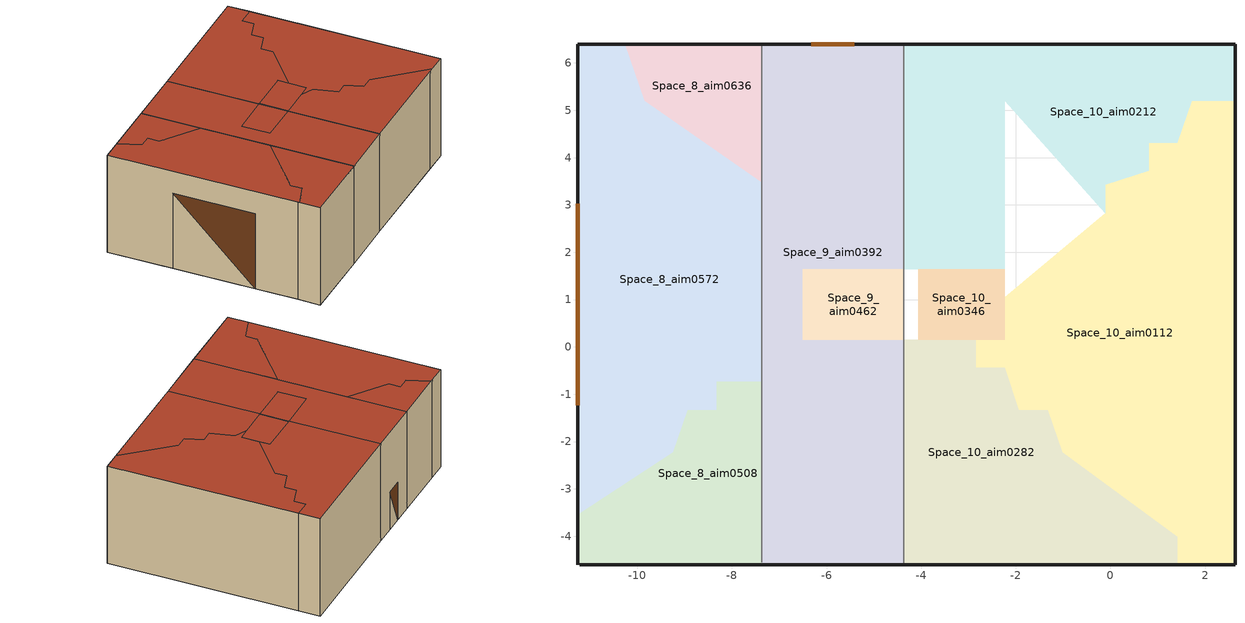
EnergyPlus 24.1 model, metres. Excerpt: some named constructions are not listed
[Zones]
Space_10_aim0112
 floor ground (aim0014): -2.85,-0.44 -2.85,0.15 -2.24,0.15 -2.24,1.04 -0.11,2.83 -0.11,3.42 0.81,3.72 0.81,4.31 1.41,4.31 1.72,5.21 2.63,5.21 2.63,-4.6 1.41,-4.6 1.41,-4.01 -1.02,-2.23 -1.32,-1.33 -1.93,-1.33 -2.24,-0.44 z0
 wall outside (aim0038): 1.47,-4.6 2.63,-4.6 2.63,5.26 z0:5.5
 roof outside (aim0090): -2.79,0.15 -2.19,-0.15 -1.88,-1.35 -1.27,-1.35 -0.97,-2.25 -0.36,-2.25 1.69,-4.6 2.63,-4.6 2.63,5.25 1.77,5.25 1.77,4.65 0.86,4.35 0.86,3.75 -0.06,3.45 -0.06,2.85 -2.19,1.05 -2.19,0.15 z5.5
Space_10_aim0212
 floor ground (aim0014): -4.37,1.64 -4.37,6.4 2.63,6.4 2.63,5.21 1.72,5.21 1.41,4.31 0.81,4.31 0.81,3.72 -0.11,3.42 -0.11,2.83 -2.24,5.21 -2.24,1.64 z0
 wall outside (aim0038): 2.63,5.26 2.63,6.4 -4.37,6.4 z0:5.5
 roof outside (aim0090): -4.37,1.65 -2.19,1.65 -2.19,1.05 -0.06,2.85 -0.06,3.45 0.86,3.75 0.86,4.35 1.77,4.65 1.77,5.25 2.63,5.25 2.63,6.4 -4.37,6.4 z5.5
Space_10_aim0282
 floor ground (aim0014): -4.37,-4.6 -4.37,0.15 -2.85,0.15 -2.85,-0.44 -2.24,-0.44 -1.93,-1.33 -1.32,-1.33 -1.02,-2.23 1.41,-4.01 1.41,-4.6 z0
 wall outside (aim0038): -4.37,-4.6 1.47,-4.6 z0:5.5
 roof outside (aim0090): -4.37,-4.6 1.69,-4.6 -0.36,-2.25 -0.97,-2.25 -1.27,-1.35 -1.88,-1.35 -2.19,-0.15 -2.79,0.15 -4.37,0.15 z5.5
Space_10_aim0346
 floor ground (aim0014): -4.06,0.15 -4.06,1.64 -2.24,1.64 -2.24,0.15 z0
 roof outside (aim0090): -4.32,0.15 -2.19,0.15 -2.19,1.65 -4.32,1.65 z5.5
Space_9_aim0392
 floor ground (aim0014): -7.37,-4.6 -7.37,6.4 -4.37,6.4 -4.37,1.64 -6.5,1.64 -6.5,0.15 -4.37,0.15 -4.37,-4.6 z0
 wall outside (aim0038): -5.41,6.4 -6.33,6.4 z0:2.13; -7.37,-4.6 -4.37,-4.6 z0:5.5; -7.37,6.4,0 -7.37,6.4,5.5 -4.37,6.4,5.5 -4.37,6.4,0 -5.41,6.4,0 -5.41,6.4,2.13 -6.33,6.4,2.13 -6.33,6.4,0
 wall to Space_10_aim0282 (aim0080): -4.37,-2.24 -4.37,-3.15 z0:2.13; -4.37,-4.6,5.5 -4.37,0.1,5.5 -4.37,0.1,0 -4.37,-2.24,0 -4.37,-2.24,2.13 -4.37,-3.15,2.13 -4.37,-3.15,0 -4.37,-4.6,0
 wall to Space_10_aim0212 (aim0080): -4.37,6.4 -4.37,1.59 z0:5.5
 door (construction-30): -6.32,6.4,0 -6.32,6.4,2.13 -5.42,6.4,2.13
 roof outside (aim0090): -7.37,-4.6 -4.37,-4.6 -4.37,0.15 -6.45,0.15 -6.45,1.65 -4.37,1.65 -4.37,6.4 -7.37,6.4 z5.5
Space_9_aim0462
 floor ground (aim0014): -6.5,0.15 -6.5,1.64 -4.37,1.64 -4.37,0.15 z0
 wall to Space_10_aim0346 (aim0080): -4.37,1.59 -4.37,0.1 z0:5.5
 roof outside (aim0090): -6.45,0.15 -4.37,0.15 -4.37,1.65 -6.45,1.65 z5.5
Space_8_aim0508
 floor ground (aim0014): -11.26,-4.6 -11.26,-3.55 -9.24,-2.23 -8.93,-1.33 -8.32,-1.33 -8.32,-0.74 -7.37,-0.74 -7.37,-4.6 z0
 wall outside (aim0038): -11.26,-3.46 -11.26,-4.6 / -11.21,-4.6 -7.37,-4.6 z0:5.5
 wall to Space_9_aim0392 (aim0080): -7.37,-2.24 -7.37,-3.15 z0:2.13; -7.37,-4.55,5.5 -7.37,-0.62,5.5 -7.37,-0.62,0 -7.37,-2.24,0 -7.37,-2.24,2.13 -7.37,-3.15,2.13 -7.37,-3.15,0 -7.37,-4.55,0
 roof outside (aim0090): -11.26,-4.6 -7.37,-4.6 -7.37,-0.25 -10.1,-2.55 -10.1,-3.15 -11.26,-3.54 z5.5
Space_8_aim0572
 floor ground (aim0014): -11.26,-3.55 -11.26,6.4 -10.25,6.4 -9.85,5.21 -7.37,3.48 -7.37,-0.74 -8.32,-0.74 -8.32,-1.33 -8.93,-1.33 -9.24,-2.23 z0
 wall outside (aim0038): -11.26,3.03 -11.26,-1.24 z0:4.27; -10.31,6.4 -11.26,6.4 z0:5.5; -11.26,-3.46,0 -11.26,-3.46,5.5 -11.26,6.4,5.5 -11.26,6.4,0 -11.26,3.03,0 -11.26,3.03,4.27 -11.26,-1.24,4.27 -11.26,-1.24,0
 wall to Space_9_aim0392 (aim0080): -7.37,3.92 -7.37,-0.62 z0:5.5
 door (construction-30): -11.26,-1.23,0 -11.26,-1.23,4.26 -11.26,3.02,4.26
 roof outside (aim0090): -11.26,-3.54 -10.1,-3.15 -10.1,-2.55 -7.37,-0.25 -7.37,3.3 -9.19,4.65 -9.19,5.25 -9.79,5.25 -10.18,6.4 -11.26,6.4 z5.5
Space_8_aim0636
 floor ground (aim0014): -10.25,6.4 -7.37,6.4 -7.37,3.48 -9.85,5.21 z0
 wall outside (aim0038): -7.37,6.4 -10.31,6.4 z0:5.5
 wall to Space_9_aim0392 (aim0080): -7.37,6.4 -7.37,3.92 z0:5.5
 roof outside (aim0090): -10.18,6.4 -9.79,5.25 -9.19,5.25 -9.19,4.65 -7.37,3.3 -7.37,6.4 z5.5
[Schedule:Day:Interval]
day175: No, 01:00, 0.77587, 02:00, 0.77587, 03:00, 0.77587, 04:00, 0.77587, 05:00, 0.77587, 06:00, 0.84586, 07:00, 0.91019, 08:00, 0.94892, 09:00, 0.97222, 10:00, 0.98602, 11:00, 0.99342, 12:00, 0.99587, 13:00, 0.99379, 14:00, 0.98682, 15:00, 0.97362, 16:00, 0.95129, 17:00, 0.91412, 18:00, 0.85239, 19:00, 0.77587, 20:00, 0.77587, 21:00, 0, 22:00, 0, 23:00, 0, 24:00, 0
day176: No, 01:00, 0.77587, 02:00, 0.77587, 03:00, 0.77587, 04:00, 0.77587, 05:00, 0.77587, 06:00, 0.8455, 07:00, 0.90996, 08:00, 0.9488, 09:00, 0.97213, 10:00, 0.98597, 11:00, 0.99339, 12:00, 0.99587, 13:00, 0.9938, 14:00, 0.98683, 15:00, 0.97367, 16:00, 0.95137, 17:00, 0.91425, 18:00, 0.85261, 19:00, 0.77587, 20:00, 0.77587, 21:00, 0, 22:00, 0, 23:00, 0, 24:00, 0
day177: No, 01:00, 0.77587, 02:00, 0.77587, 03:00, 0.77587, 04:00, 0.77587, 05:00, 0.77587, 06:00, 0.84514, 07:00, 0.90976, 08:00, 0.94865, 09:00, 0.97205, 10:00, 0.9859, 11:00, 0.99335, 12:00, 0.99583, 13:00, 0.9938, 14:00, 0.98684, 15:00, 0.97371, 16:00, 0.95144, 17:00, 0.91438, 18:00, 0.85281, 19:00, 0.77587, 20:00, 0.77587, 21:00, 0, 22:00, 0, 23:00, 0, 24:00, 0
day178: No, 01:00, 0.77587, 02:00, 0.77587, 03:00, 0.77587, 04:00, 0.77587, 05:00, 0.77587, 06:00, 0.84476, 07:00, 0.90952, 08:00, 0.94853, 09:00, 0.97196, 10:00, 0.98586, 11:00, 0.99333, 12:00, 0.99581, 13:00, 0.99379, 14:00, 0.98686, 15:00, 0.97374, 16:00, 0.95153, 17:00, 0.91449, 18:00, 0.85299, 19:00, 0.77587, 20:00, 0.77587, 21:00, 0, 22:00, 0, 23:00, 0, 24:00, 0
day179: No, 01:00, 0.77587, 02:00, 0.77587, 03:00, 0.77587, 04:00, 0.77587, 05:00, 0.77587, 06:00, 0.84437, 07:00, 0.9093, 08:00, 0.94839, 09:00, 0.97189, 10:00, 0.98582, 11:00, 0.99329, 12:00, 0.9958, 13:00, 0.9938, 14:00, 0.98687, 15:00, 0.97377, 16:00, 0.95157, 17:00, 0.91461, 18:00, 0.85315, 19:00, 0.77587, 20:00, 0.77587, 21:00, 0, 22:00, 0, 23:00, 0, 24:00, 0
day180: No, 01:00, 0.77587, 02:00, 0.77587, 03:00, 0.77587, 04:00, 0.77587, 05:00, 0.77587, 06:00, 0.84397, 07:00, 0.90906, 08:00, 0.94828, 09:00, 0.97179, 10:00, 0.98575, 11:00, 0.99328, 12:00, 0.99578, 13:00, 0.99379, 14:00, 0.9869, 15:00, 0.97381, 16:00, 0.95163, 17:00, 0.9147, 18:00, 0.8533, 19:00, 0.77587, 20:00, 0.77587, 21:00, 0, 22:00, 0, 23:00, 0, 24:00, 0
day181: No, 01:00, 0.77587, 02:00, 0.77587, 03:00, 0.77587, 04:00, 0.77587, 05:00, 0.77587, 06:00, 0.84355, 07:00, 0.90883, 08:00, 0.94812, 09:00, 0.9717, 10:00, 0.98569, 11:00, 0.99324, 12:00, 0.99577, 13:00, 0.9938, 14:00, 0.98693, 15:00, 0.97386, 16:00, 0.9517, 17:00, 0.9148, 18:00, 0.85343, 19:00, 0.77587, 20:00, 0.77587, 21:00, 0, 22:00, 0, 23:00, 0, 24:00, 0
day182: No, 01:00, 0.77587, 02:00, 0.77587, 03:00, 0.77587, 04:00, 0.77587, 05:00, 0.77587, 06:00, 0.84313, 07:00, 0.9086, 08:00, 0.94799, 09:00, 0.97165, 10:00, 0.98567, 11:00, 0.9932, 12:00, 0.99576, 13:00, 0.99381, 14:00, 0.98696, 15:00, 0.9739, 16:00, 0.95176, 17:00, 0.91487, 18:00, 0.85354, 19:00, 0.77587, 20:00, 0.77587, 21:00, 0, 22:00, 0, 23:00, 0, 24:00, 0
day183: No, 01:00, 0.77587, 02:00, 0.77587, 03:00, 0.77587, 04:00, 0.77587, 05:00, 0.77587, 06:00, 0.8427, 07:00, 0.90836, 08:00, 0.94787, 09:00, 0.97157, 10:00, 0.98561, 11:00, 0.99319, 12:00, 0.99576, 13:00, 0.99382, 14:00, 0.98697, 15:00, 0.97394, 16:00, 0.95182, 17:00, 0.91495, 18:00, 0.85363, 19:00, 0.77587, 20:00, 0.77587, 21:00, 0, 22:00, 0, 23:00, 0, 24:00, 0
day184: No, 01:00, 0.77587, 02:00, 0.77587, 03:00, 0.77587, 04:00, 0.77587, 05:00, 0.77587, 06:00, 0.84225, 07:00, 0.90811, 08:00, 0.94772, 09:00, 0.97148, 10:00, 0.98557, 11:00, 0.99318, 12:00, 0.99575, 13:00, 0.99382, 14:00, 0.98702, 15:00, 0.97396, 16:00, 0.95186, 17:00, 0.91502, 18:00, 0.8537, 19:00, 0.77587, 20:00, 0.77587, 21:00, 0, 22:00, 0, 23:00, 0, 24:00, 0
day185: No, 01:00, 0.77587, 02:00, 0.77587, 03:00, 0.77587, 04:00, 0.77587, 05:00, 0.77587, 06:00, 0.8418, 07:00, 0.90788, 08:00, 0.9476, 09:00, 0.97141, 10:00, 0.98553, 11:00, 0.99315, 12:00, 0.99575, 13:00, 0.99383, 14:00, 0.98703, 15:00, 0.97401, 16:00, 0.95191, 17:00, 0.91507, 18:00, 0.85375, 19:00, 0.77587, 20:00, 0.77587, 21:00, 0, 22:00, 0, 23:00, 0, 24:00, 0
day186: No, 01:00, 0.77587, 02:00, 0.77587, 03:00, 0.77587, 04:00, 0.77587, 05:00, 0.77587, 06:00, 0.84133, 07:00, 0.90763, 08:00, 0.94747, 09:00, 0.97134, 10:00, 0.98549, 11:00, 0.99313, 12:00, 0.99575, 13:00, 0.99383, 14:00, 0.98705, 15:00, 0.97404, 16:00, 0.95195, 17:00, 0.91513, 18:00, 0.85378, 19:00, 0.77587, 20:00, 0.77587, 21:00, 0, 22:00, 0, 23:00, 0, 24:00, 0
day187: No, 01:00, 0.77587, 02:00, 0.77587, 03:00, 0.77587, 04:00, 0.77587, 05:00, 0.77587, 06:00, 0.84086, 07:00, 0.90738, 08:00, 0.94734, 09:00, 0.97127, 10:00, 0.98546, 11:00, 0.99312, 12:00, 0.99575, 13:00, 0.99385, 14:00, 0.98708, 15:00, 0.97407, 16:00, 0.952, 17:00, 0.91517, 18:00, 0.85379, 19:00, 0.77587, 20:00, 0.77587, 21:00, 0, 22:00, 0, 23:00, 0, 24:00, 0
day188: No, 01:00, 0.77587, 02:00, 0.77587, 03:00, 0.77587, 04:00, 0.77587, 05:00, 0.77587, 06:00, 0.84038, 07:00, 0.90712, 08:00, 0.9472, 09:00, 0.9712, 10:00, 0.98544, 11:00, 0.99312, 12:00, 0.99576, 13:00, 0.99388, 14:00, 0.98711, 15:00, 0.9741, 16:00, 0.95204, 17:00, 0.91519, 18:00, 0.85378, 19:00, 0.77587, 20:00, 0.77587, 21:00, 0, 22:00, 0, 23:00, 0, 24:00, 0
day189: No, 01:00, 0.77587, 02:00, 0.77587, 03:00, 0.77587, 04:00, 0.77587, 05:00, 0.77587, 06:00, 0.83989, 07:00, 0.90687, 08:00, 0.94706, 09:00, 0.97113, 10:00, 0.9854, 11:00, 0.99311, 12:00, 0.99576, 13:00, 0.99389, 14:00, 0.98711, 15:00, 0.97413, 16:00, 0.95205, 17:00, 0.91522, 18:00, 0.85375, 19:00, 0.77587, 20:00, 0.77587, 21:00, 0, 22:00, 0, 23:00, 0, 24:00, 0
day190: No, 01:00, 0.77587, 02:00, 0.77587, 03:00, 0.77587, 04:00, 0.77587, 05:00, 0.77587, 06:00, 0.83939, 07:00, 0.90662, 08:00, 0.94694, 09:00, 0.97106, 10:00, 0.98538, 11:00, 0.99311, 12:00, 0.99577, 13:00, 0.99392, 14:00, 0.98712, 15:00, 0.97415, 16:00, 0.95209, 17:00, 0.91523, 18:00, 0.8537, 19:00, 0.77587, 20:00, 0.77587, 21:00, 0, 22:00, 0, 23:00, 0, 24:00, 0
day191: No, 01:00, 0.77587, 02:00, 0.77587, 03:00, 0.77587, 04:00, 0.77587, 05:00, 0.77587, 06:00, 0.83888, 07:00, 0.90637, 08:00, 0.94682, 09:00, 0.97101, 10:00, 0.98535, 11:00, 0.9931, 12:00, 0.99578, 13:00, 0.99393, 14:00, 0.98714, 15:00, 0.97418, 16:00, 0.95212, 17:00, 0.91523, 18:00, 0.85363, 19:00, 0.77587, 20:00, 0.77587, 21:00, 0, 22:00, 0, 23:00, 0, 24:00, 0
day192: No, 01:00, 0.77587, 02:00, 0.77587, 03:00, 0.77587, 04:00, 0.77587, 05:00, 0.77587, 06:00, 0.83837, 07:00, 0.90611, 08:00, 0.94668, 09:00, 0.97095, 10:00, 0.98533, 11:00, 0.9931, 12:00, 0.99579, 13:00, 0.99395, 14:00, 0.98719, 15:00, 0.97422, 16:00, 0.95212, 17:00, 0.91521, 18:00, 0.85354, 19:00, 0.77587, 20:00, 0.77587, 21:00, 0, 22:00, 0, 23:00, 0, 24:00, 0
day193: No, 01:00, 0.77587, 02:00, 0.77587, 03:00, 0.77587, 04:00, 0.77587, 05:00, 0.77587, 06:00, 0.83785, 07:00, 0.90586, 08:00, 0.94656, 09:00, 0.97089, 10:00, 0.98531, 11:00, 0.9931, 12:00, 0.9958, 13:00, 0.99396, 14:00, 0.98721, 15:00, 0.97423, 16:00, 0.95215, 17:00, 0.91518, 18:00, 0.85342, 19:00, 0.77587, 20:00, 0.77587, 21:00, 0, 22:00, 0, 23:00, 0, 24:00, 0
day194: No, 01:00, 0.77587, 02:00, 0.77587, 03:00, 0.77587, 04:00, 0.77587, 05:00, 0.77587, 06:00, 0.83732, 07:00, 0.9056, 08:00, 0.94643, 09:00, 0.97084, 10:00, 0.9853, 11:00, 0.99311, 12:00, 0.99583, 13:00, 0.99399, 14:00, 0.98725, 15:00, 0.97426, 16:00, 0.95215, 17:00, 0.91515, 18:00, 0.85328, 19:00, 0.77587, 20:00, 0.77587, 21:00, 0, 22:00, 0, 23:00, 0, 24:00, 0
day195: No, 01:00, 0.77587, 02:00, 0.77587, 03:00, 0.77587, 04:00, 0.77587, 05:00, 0.77587, 06:00, 0.83679, 07:00, 0.90535, 08:00, 0.94632, 09:00, 0.97078, 10:00, 0.98528, 11:00, 0.99311, 12:00, 0.99584, 13:00, 0.99402, 14:00, 0.98728, 15:00, 0.97427, 16:00, 0.95214, 17:00, 0.91511, 18:00, 0.85312, 19:00, 0.77587, 20:00, 0.77587, 21:00, 0, 22:00, 0, 23:00, 0, 24:00, 0
day196: No, 01:00, 0.77587, 02:00, 0.77587, 03:00, 0.77587, 04:00, 0.77587, 05:00, 0.77587, 06:00, 0.83625, 07:00, 0.90509, 08:00, 0.94621, 09:00, 0.97072, 10:00, 0.98526, 11:00, 0.99311, 12:00, 0.99587, 13:00, 0.99403, 14:00, 0.98729, 15:00, 0.97428, 16:00, 0.95213, 17:00, 0.91504, 18:00, 0.85293, 19:00, 0.77587, 20:00, 0.77587, 21:00, 0, 22:00, 0, 23:00, 0, 24:00, 0
day197: No, 01:00, 0.77587, 02:00, 0.77587, 03:00, 0.77587, 04:00, 0.77587, 05:00, 0.77587, 06:00, 0.83571, 07:00, 0.90484, 08:00, 0.94609, 09:00, 0.9707, 10:00, 0.98523, 11:00, 0.99312, 12:00, 0.99588, 13:00, 0.99406, 14:00, 0.9873, 15:00, 0.9743, 16:00, 0.95212, 17:00, 0.91497, 18:00, 0.85272, 19:00, 0.77587, 20:00, 0.77587, 21:00, 0, 22:00, 0, 23:00, 0, 24:00, 0
day198: No, 01:00, 0.77587, 02:00, 0.77587, 03:00, 0.77587, 04:00, 0.77587, 05:00, 0.77587, 06:00, 0.83516, 07:00, 0.90458, 08:00, 0.94598, 09:00, 0.97065, 10:00, 0.98522, 11:00, 0.99312, 12:00, 0.99589, 13:00, 0.99408, 14:00, 0.98733, 15:00, 0.97431, 16:00, 0.9521, 17:00, 0.91489, 18:00, 0.85248, 19:00, 0.77587, 20:00, 0.77587, 21:00, 0, 22:00, 0, 23:00, 0, 24:00, 0
day199: No, 01:00, 0.77587, 02:00, 0.77587, 03:00, 0.77587, 04:00, 0.77587, 05:00, 0.77587, 06:00, 0.83461, 07:00, 0.90433, 08:00, 0.94586, 09:00, 0.97059, 10:00, 0.98521, 11:00, 0.99313, 12:00, 0.99591, 13:00, 0.99411, 14:00, 0.98735, 15:00, 0.97433, 16:00, 0.95209, 17:00, 0.9148, 18:00, 0.85223, 19:00, 0.77587, 20:00, 0.77587, 21:00, 0, 22:00, 0, 23:00, 0, 24:00, 0
day200: No, 01:00, 0.77587, 02:00, 0.77587, 03:00, 0.77587, 04:00, 0.77587, 05:00, 0.77587, 06:00, 0.83405, 07:00, 0.90407, 08:00, 0.94573, 09:00, 0.97054, 10:00, 0.98521, 11:00, 0.99314, 12:00, 0.99594, 13:00, 0.99413, 14:00, 0.98738, 15:00, 0.97433, 16:00, 0.95206, 17:00, 0.91469, 18:00, 0.85195, 19:00, 0.77587, 20:00, 0.77587, 21:00, 0, 22:00, 0, 23:00, 0, 24:00, 0
day201: No, 01:00, 0.77587, 02:00, 0.77587, 03:00, 0.77587, 04:00, 0.77587, 05:00, 0.77587, 06:00, 0.83348, 07:00, 0.90382, 08:00, 0.94563, 09:00, 0.97051, 10:00, 0.98522, 11:00, 0.99316, 12:00, 0.99596, 13:00, 0.99417, 14:00, 0.98741, 15:00, 0.97433, 16:00, 0.95204, 17:00, 0.91457, 18:00, 0.85163, 19:00, 0.77587, 20:00, 0.77587, 21:00, 0, 22:00, 0, 23:00, 0, 24:00, 0
day202: No, 01:00, 0.77587, 02:00, 0.77587, 03:00, 0.77587, 04:00, 0.77587, 05:00, 0.77587, 06:00, 0.83292, 07:00, 0.90357, 08:00, 0.94553, 09:00, 0.97048, 10:00, 0.98521, 11:00, 0.99317, 12:00, 0.996, 13:00, 0.99419, 14:00, 0.98742, 15:00, 0.97434, 16:00, 0.95198, 17:00, 0.91445, 18:00, 0.8513, 19:00, 0.77587, 20:00, 0.77587, 21:00, 0, 22:00, 0, 23:00, 0, 24:00, 0
day203: No, 01:00, 0.77587, 02:00, 0.77587, 03:00, 0.77587, 04:00, 0.77587, 05:00, 0.77587, 06:00, 0.83235, 07:00, 0.90332, 08:00, 0.9454, 09:00, 0.97043, 10:00, 0.98521, 11:00, 0.99319, 12:00, 0.99602, 13:00, 0.99421, 14:00, 0.98742, 15:00, 0.97434, 16:00, 0.95194, 17:00, 0.91429, 18:00, 0.85094, 19:00, 0.77587, 20:00, 0.77587, 21:00, 0, 22:00, 0, 23:00, 0, 24:00, 0
day204: No, 01:00, 0.77587, 02:00, 0.77587, 03:00, 0.77587, 04:00, 0.77587, 05:00, 0.77587, 06:00, 0.83178, 07:00, 0.90307, 08:00, 0.9453, 09:00, 0.9704, 10:00, 0.98521, 11:00, 0.99321, 12:00, 0.99604, 13:00, 0.99422, 14:00, 0.98744, 15:00, 0.97433, 16:00, 0.95188, 17:00, 0.91413, 18:00, 0.85056, 19:00, 0.77587, 20:00, 0.77587, 21:00, 0, 22:00, 0, 23:00, 0, 24:00, 0
day205: No, 01:00, 0.77587, 02:00, 0.77587, 03:00, 0.77587, 04:00, 0.77587, 05:00, 0.77587, 06:00, 0.8312, 07:00, 0.90282, 08:00, 0.94522, 09:00, 0.97037, 10:00, 0.98522, 11:00, 0.99323, 12:00, 0.99607, 13:00, 0.99427, 14:00, 0.98745, 15:00, 0.97431, 16:00, 0.95184, 17:00, 0.91395, 18:00, 0.85014, 19:00, 0.77587, 20:00, 0.77587, 21:00, 0, 22:00, 0, 23:00, 0, 24:00, 0
day206: No, 01:00, 0.77587, 02:00, 0.77587, 03:00, 0.77587, 04:00, 0.77587, 05:00, 0.77587, 06:00, 0.83063, 07:00, 0.90257, 08:00, 0.94512, 09:00, 0.97035, 10:00, 0.98521, 11:00, 0.99326, 12:00, 0.9961, 13:00, 0.9943, 14:00, 0.98749, 15:00, 0.97431, 16:00, 0.95175, 17:00, 0.91377, 18:00, 0.84971, 19:00, 0.77587, 20:00, 0.77587, 21:00, 0, 22:00, 0, 23:00, 0, 24:00, 0
day207: No, 01:00, 0.77587, 02:00, 0.77587, 03:00, 0.77587, 04:00, 0.77587, 05:00, 0.77587, 06:00, 0.83005, 07:00, 0.90233, 08:00, 0.945, 09:00, 0.97032, 10:00, 0.98522, 11:00, 0.99328, 12:00, 0.99614, 13:00, 0.99432, 14:00, 0.9875, 15:00, 0.97429, 16:00, 0.95169, 17:00, 0.91358, 18:00, 0.84924, 19:00, 0.77587, 20:00, 0.77587, 21:00, 0, 22:00, 0, 23:00, 0, 24:00, 0
day208: No, 01:00, 0.77587, 02:00, 0.77587, 03:00, 0.77587, 04:00, 0.77587, 05:00, 0.77587, 06:00, 0.82947, 07:00, 0.90209, 08:00, 0.94492, 09:00, 0.97029, 10:00, 0.98524, 11:00, 0.99331, 12:00, 0.99616, 13:00, 0.99435, 14:00, 0.98751, 15:00, 0.97427, 16:00, 0.95159, 17:00, 0.91336, 18:00, 0.84875, 19:00, 0.77587, 20:00, 0.77587, 21:00, 0, 22:00, 0, 23:00, 0, 24:00, 0
day209: No, 01:00, 0.77587, 02:00, 0.77587, 03:00, 0.77587, 04:00, 0.77587, 05:00, 0.77587, 06:00, 0.82889, 07:00, 0.90185, 08:00, 0.94483, 09:00, 0.97027, 10:00, 0.98525, 11:00, 0.99333, 12:00, 0.99618, 13:00, 0.99435, 14:00, 0.98752, 15:00, 0.97424, 16:00, 0.95151, 17:00, 0.91312, 18:00, 0.84823, 19:00, 0.77587, 20:00, 0.77587, 21:00, 0, 22:00, 0, 23:00, 0, 24:00, 0
day210: No, 01:00, 0.77587, 02:00, 0.77587, 03:00, 0.77587, 04:00, 0.77587, 05:00, 0.77587, 06:00, 0.8283, 07:00, 0.90161, 08:00, 0.94474, 09:00, 0.97025, 10:00, 0.98528, 11:00, 0.99337, 12:00, 0.99622, 13:00, 0.99437, 14:00, 0.98752, 15:00, 0.97421, 16:00, 0.95141, 17:00, 0.91288, 18:00, 0.84768, 19:00, 0.77587, 20:00, 0.77587, 21:00, 0, 22:00, 0, 23:00, 0, 24:00, 0
day211: No, 01:00, 0.77587, 02:00, 0.77587, 03:00, 0.77587, 04:00, 0.77587, 05:00, 0.77587, 06:00, 0.82772, 07:00, 0.90137, 08:00, 0.94466, 09:00, 0.97023, 10:00, 0.98528, 11:00, 0.99341, 12:00, 0.99625, 13:00, 0.99443, 14:00, 0.98752, 15:00, 0.97417, 16:00, 0.95131, 17:00, 0.91262, 18:00, 0.8471, 19:00, 0.77587, 20:00, 0.77587, 21:00, 0, 22:00, 0, 23:00, 0, 24:00, 0
day212: No, 01:00, 0.77587, 02:00, 0.77587, 03:00, 0.77587, 04:00, 0.77587, 05:00, 0.77587, 06:00, 0.82713, 07:00, 0.90114, 08:00, 0.94456, 09:00, 0.97022, 10:00, 0.9853, 11:00, 0.99341, 12:00, 0.99627, 13:00, 0.99444, 14:00, 0.98753, 15:00, 0.97414, 16:00, 0.95119, 17:00, 0.91235, 18:00, 0.84649, 19:00, 0.77587, 20:00, 0.77587, 21:00, 0, 22:00, 0, 23:00, 0, 24:00, 0
day213: No, 01:00, 0.77587, 02:00, 0.77587, 03:00, 0.77587, 04:00, 0.77587, 05:00, 0.77587, 06:00, 0.82654, 07:00, 0.90091, 08:00, 0.94451, 09:00, 0.97021, 10:00, 0.9853, 11:00, 0.99344, 12:00, 0.9963, 13:00, 0.99446, 14:00, 0.98753, 15:00, 0.97412, 16:00, 0.95107, 17:00, 0.91205, 18:00, 0.84586, 19:00, 0.77587, 20:00, 0.77587, 21:00, 0, 22:00, 0, 23:00, 0, 24:00, 0
day214: No, 01:00, 0.77587, 02:00, 0.77587, 03:00, 0.77587, 04:00, 0.77587, 05:00, 0.77587, 06:00, 0.82596, 07:00, 0.90068, 08:00, 0.94441, 09:00, 0.97019, 10:00, 0.98533, 11:00, 0.99348, 12:00, 0.99635, 13:00, 0.99447, 14:00, 0.98754, 15:00, 0.97408, 16:00, 0.95093, 17:00, 0.91174, 18:00, 0.84519, 19:00, 0.77587, 20:00, 0.77587, 21:00, 0, 22:00, 0, 23:00, 0, 24:00, 0
day215: No, 01:00, 0.77587, 02:00, 0.77587, 03:00, 0.77587, 04:00, 0.77587, 05:00, 0.77587, 06:00, 0.82536, 07:00, 0.90046, 08:00, 0.94433, 09:00, 0.97017, 10:00, 0.98534, 11:00, 0.99352, 12:00, 0.99638, 13:00, 0.99449, 14:00, 0.98754, 15:00, 0.97403, 16:00, 0.9508, 17:00, 0.91141, 18:00, 0.8445, 19:00, 0.77587, 20:00, 0.77587, 21:00, 0, 22:00, 0, 23:00, 0, 24:00, 0
day216: No, 01:00, 0.77587, 02:00, 0.77587, 03:00, 0.77587, 04:00, 0.77587, 05:00, 0.77587, 06:00, 0.82478, 07:00, 0.90023, 08:00, 0.94426, 09:00, 0.97016, 10:00, 0.98536, 11:00, 0.99354, 12:00, 0.99642, 13:00, 0.99453, 14:00, 0.98752, 15:00, 0.97398, 16:00, 0.95066, 17:00, 0.91108, 18:00, 0.84377, 19:00, 0.77587, 20:00, 0.77587, 21:00, 0, 22:00, 0, 23:00, 0, 24:00, 0
day217: No, 01:00, 0.77587, 02:00, 0.77587, 03:00, 0.77587, 04:00, 0.77587, 05:00, 0.77587, 06:00, 0.82419, 07:00, 0.90001, 08:00, 0.94416, 09:00, 0.97017, 10:00, 0.9854, 11:00, 0.99355, 12:00, 0.99643, 13:00, 0.99454, 14:00, 0.98751, 15:00, 0.97391, 16:00, 0.9505, 17:00, 0.91073, 18:00, 0.84301, 19:00, 0.77587, 20:00, 0.77587, 21:00, 0, 22:00, 0, 23:00, 0, 24:00, 0
day218: No, 01:00, 0.77587, 02:00, 0.77587, 03:00, 0.77587, 04:00, 0.77587, 05:00, 0.77587, 06:00, 0.8236, 07:00, 0.89978, 08:00, 0.94411, 09:00, 0.97016, 10:00, 0.98541, 11:00, 0.99361, 12:00, 0.99647, 13:00, 0.99455, 14:00, 0.98749, 15:00, 0.97385, 16:00, 0.95034, 17:00, 0.91037, 18:00, 0.84222, 19:00, 0.77587, 20:00, 0.77587, 21:00, 0, 22:00, 0, 23:00, 0, 24:00, 0
day219: No, 01:00, 0.77587, 02:00, 0.77587, 03:00, 0.77587, 04:00, 0.77587, 05:00, 0.77587, 06:00, 0.82301, 07:00, 0.89957, 08:00, 0.94404, 09:00, 0.97014, 10:00, 0.98543, 11:00, 0.99364, 12:00, 0.99649, 13:00, 0.99458, 14:00, 0.9875, 15:00, 0.97378, 16:00, 0.95015, 17:00, 0.90998, 18:00, 0.84139, 19:00, 0.77587, 20:00, 0.77587, 21:00, 0, 22:00, 0, 23:00, 0, 24:00, 0
day220: No, 01:00, 0.77587, 02:00, 0.77587, 03:00, 0.77587, 04:00, 0.77587, 05:00, 0.77587, 06:00, 0.82243, 07:00, 0.89935, 08:00, 0.94397, 09:00, 0.97013, 10:00, 0.98545, 11:00, 0.99367, 12:00, 0.99652, 13:00, 0.99458, 14:00, 0.98749, 15:00, 0.9737, 16:00, 0.94997, 17:00, 0.90958, 18:00, 0.84054, 19:00, 0.77587, 20:00, 0.77587, 21:00, 0, 22:00, 0, 23:00, 0, 24:00, 0
day221: No, 01:00, 0.77587, 02:00, 0.77587, 03:00, 0.77587, 04:00, 0.77587, 05:00, 0.77587, 06:00, 0.82184, 07:00, 0.89914, 08:00, 0.94389, 09:00, 0.97015, 10:00, 0.98549, 11:00, 0.99368, 12:00, 0.99655, 13:00, 0.9946, 14:00, 0.98746, 15:00, 0.97363, 16:00, 0.94978, 17:00, 0.90916, 18:00, 0.83965, 19:00, 0.77587, 20:00, 0.77587, 21:00, 0, 22:00, 0, 23:00, 0, 24:00, 0
day222: No, 01:00, 0.77587, 02:00, 0.77587, 03:00, 0.77587, 04:00, 0.77587, 05:00, 0.77587, 06:00, 0.82126, 07:00, 0.89892, 08:00, 0.94384, 09:00, 0.97017, 10:00, 0.9855, 11:00, 0.99375, 12:00, 0.99657, 13:00, 0.99462, 14:00, 0.98742, 15:00, 0.97352, 16:00, 0.94958, 17:00, 0.90871, 18:00, 0.83873, 19:00, 0.77587, 20:00, 0.77587, 21:00, 0, 22:00, 0, 23:00, 0, 24:00, 0
day223: No, 01:00, 0.77587, 02:00, 0.77587, 03:00, 0.77587, 04:00, 0.77587, 05:00, 0.77587, 06:00, 0.82068, 07:00, 0.89872, 08:00, 0.94377, 09:00, 0.97014, 10:00, 0.98552, 11:00, 0.99377, 12:00, 0.99661, 13:00, 0.99462, 14:00, 0.98741, 15:00, 0.97344, 16:00, 0.94936, 17:00, 0.90826, 18:00, 0.83777, 19:00, 0.77587, 20:00, 0.77587, 21:00, 0, 22:00, 0, 23:00, 0, 24:00, 0
day224: No, 01:00, 0.77587, 02:00, 0.77587, 03:00, 0.77587, 04:00, 0.77587, 05:00, 0.77587, 06:00, 0.82009, 07:00, 0.89851, 08:00, 0.94371, 09:00, 0.97013, 10:00, 0.98556, 11:00, 0.99379, 12:00, 0.99664, 13:00, 0.99464, 14:00, 0.98738, 15:00, 0.97334, 16:00, 0.94915, 17:00, 0.90778, 18:00, 0.83679, 19:00, 0.77587, 20:00, 0.77587, 21:00, 0, 22:00, 0, 23:00, 0, 24:00, 0
day225: No, 01:00, 0.77587, 02:00, 0.77587, 03:00, 0.77587, 04:00, 0.77587, 05:00, 0.77587, 06:00, 0.81952, 07:00, 0.89831, 08:00, 0.94365, 09:00, 0.97012, 10:00, 0.98557, 11:00, 0.99381, 12:00, 0.99666, 13:00, 0.99462, 14:00, 0.98734, 15:00, 0.97325, 16:00, 0.94892, 17:00, 0.90729, 18:00, 0.83576, 19:00, 0.77587, 20:00, 0.77587, 21:00, 0, 22:00, 0, 23:00, 0, 24:00, 0
day226: No, 01:00, 0.77587, 02:00, 0.77587, 03:00, 0.77587, 04:00, 0.77587, 05:00, 0.77587, 06:00, 0.81894, 07:00, 0.89811, 08:00, 0.94359, 09:00, 0.97014, 10:00, 0.9856, 11:00, 0.99385, 12:00, 0.99668, 13:00, 0.99463, 14:00, 0.98729, 15:00, 0.97314, 16:00, 0.94867, 17:00, 0.90678, 18:00, 0.8347, 19:00, 0.77587, 20:00, 0.77587, 21:00, 0, 22:00, 0, 23:00, 0, 24:00, 0
day227: No, 01:00, 0.77587, 02:00, 0.77587, 03:00, 0.77587, 04:00, 0.77587, 05:00, 0.77587, 06:00, 0.81836, 07:00, 0.89791, 08:00, 0.94352, 09:00, 0.97015, 10:00, 0.98564, 11:00, 0.99389, 12:00, 0.99669, 13:00, 0.99462, 14:00, 0.98726, 15:00, 0.97302, 16:00, 0.94842, 17:00, 0.90626, 18:00, 0.8336, 19:00, 0.77587, 20:00, 0.77587, 21:00, 0, 22:00, 0, 23:00, 0, 24:00, 0
day228: No, 01:00, 0.77587, 02:00, 0.77587, 03:00, 0.77587, 04:00, 0.77587, 05:00, 0.77587, 06:00, 0.81778, 07:00, 0.89771, 08:00, 0.94344, 09:00, 0.97014, 10:00, 0.98565, 11:00, 0.99392, 12:00, 0.99673, 13:00, 0.99463, 14:00, 0.98722, 15:00, 0.9729, 16:00, 0.94814, 17:00, 0.90572, 18:00, 0.83245, 19:00, 0.77587, 20:00, 0.77587, 21:00, 0, 22:00, 0, 23:00, 0, 24:00, 0
day229: No, 01:00, 0.77587, 02:00, 0.77587, 03:00, 0.77587, 04:00, 0.77587, 05:00, 0.77587, 06:00, 0.81721, 07:00, 0.89751, 08:00, 0.94339, 09:00, 0.97013, 10:00, 0.98567, 11:00, 0.99395, 12:00, 0.99674, 13:00, 0.99464, 14:00, 0.98715, 15:00, 0.97279, 16:00, 0.94787, 17:00, 0.90515, 18:00, 0.83127, 19:00, 0.77587, 20:00, 0.77587, 21:00, 0, 22:00, 0, 23:00, 0, 24:00, 0
day230: No, 01:00, 0.77587, 02:00, 0.77587, 03:00, 0.77587, 04:00, 0.77587, 05:00, 0.77587, 06:00, 0.81664, 07:00, 0.89732, 08:00, 0.94335, 09:00, 0.97013, 10:00, 0.9857, 11:00, 0.99397, 12:00, 0.99675, 13:00, 0.99462, 14:00, 0.98711, 15:00, 0.97264, 16:00, 0.94759, 17:00, 0.90458, 18:00, 0.83006, 19:00, 0.77587, 20:00, 0.77587, 21:00, 0, 22:00, 0, 23:00, 0, 24:00, 0
day231: No, 01:00, 0.77587, 02:00, 0.77587, 03:00, 0.77587, 04:00, 0.77587, 05:00, 0.77587, 06:00, 0.81607, 07:00, 0.89713, 08:00, 0.94327, 09:00, 0.97016, 10:00, 0.98572, 11:00, 0.99401, 12:00, 0.99678, 13:00, 0.9946, 14:00, 0.98706, 15:00, 0.9725, 16:00, 0.94729, 17:00, 0.90398, 18:00, 0.8288, 19:00, 0.77587, 20:00, 0.77587, 21:00, 0, 22:00, 0, 23:00, 0, 24:00, 0
day232: No, 01:00, 0.77587, 02:00, 0.77587, 03:00, 0.77587, 04:00, 0.77587, 05:00, 0.77587, 06:00, 0.8155, 07:00, 0.89694, 08:00, 0.94324, 09:00, 0.97016, 10:00, 0.98574, 11:00, 0.99402, 12:00, 0.99679, 13:00, 0.99458, 14:00, 0.987, 15:00, 0.97236, 16:00, 0.947, 17:00, 0.90336, 18:00, 0.8275, 19:00, 0.77587, 20:00, 0.77587, 21:00, 0, 22:00, 0, 23:00, 0, 24:00, 0
day233: No, 01:00, 0.77587, 02:00, 0.77587, 03:00, 0.77587, 04:00, 0.77587, 05:00, 0.77587, 06:00, 0.81493, 07:00, 0.89675, 08:00, 0.94318, 09:00, 0.97016, 10:00, 0.98577, 11:00, 0.99405, 12:00, 0.9968, 13:00, 0.99458, 14:00, 0.98693, 15:00, 0.9722, 16:00, 0.94669, 17:00, 0.90272, 18:00, 0.82615, 19:00, 0.77587, 20:00, 0.77587, 21:00, 0, 22:00, 0, 23:00, 0, 24:00, 0
day234: No, 01:00, 0.77587, 02:00, 0.77587, 03:00, 0.77587, 04:00, 0.77587, 05:00, 0.77587, 06:00, 0.81437, 07:00, 0.89656, 08:00, 0.94313, 09:00, 0.97015, 10:00, 0.98579, 11:00, 0.99408, 12:00, 0.99679, 13:00, 0.99455, 14:00, 0.98686, 15:00, 0.97204, 16:00, 0.94637, 17:00, 0.90207, 18:00, 0.82476, 19:00, 0.77587, 20:00, 0.77587, 21:00, 0, 22:00, 0, 23:00, 0, 24:00, 0
day235: No, 01:00, 0.77587, 02:00, 0.77587, 03:00, 0.77587, 04:00, 0.77587, 05:00, 0.77587, 06:00, 0.8138, 07:00, 0.89637, 08:00, 0.94307, 09:00, 0.97013, 10:00, 0.98579, 11:00, 0.99409, 12:00, 0.9968, 13:00, 0.99453, 14:00, 0.98679, 15:00, 0.97189, 16:00, 0.946, 17:00, 0.90139, 18:00, 0.82333, 19:00, 0.77587, 20:00, 0.77587, 21:00, 0, 22:00, 0, 23:00, 0, 24:00, 0
day236: No, 01:00, 0.77587, 02:00, 0.77587, 03:00, 0.77587, 04:00, 0.77587, 05:00, 0.77587, 06:00, 0.81324, 07:00, 0.89619, 08:00, 0.94302, 09:00, 0.97014, 10:00, 0.98584, 11:00, 0.99412, 12:00, 0.99681, 13:00, 0.99452, 14:00, 0.98672, 15:00, 0.9717, 16:00, 0.94567, 17:00, 0.9007, 18:00, 0.82185, 19:00, 0.77587, 20:00, 0.77587, 21:00, 0, 22:00, 0, 23:00, 0, 24:00, 0
day237: No, 01:00, 0.77587, 02:00, 0.77587, 03:00, 0.77587, 04:00, 0.77587, 05:00, 0.77587, 06:00, 0.81268, 07:00, 0.896, 08:00, 0.94296, 09:00, 0.97015, 10:00, 0.98584, 11:00, 0.99413, 12:00, 0.99682, 13:00, 0.99451, 14:00, 0.98662, 15:00, 0.97151, 16:00, 0.94531, 17:00, 0.89999, 18:00, 0.82031, 19:00, 0.77587, 20:00, 0.77587, 21:00, 0, 22:00, 0, 23:00, 0, 24:00, 0
day238: No, 01:00, 0.77587, 02:00, 0.77587, 03:00, 0.77587, 04:00, 0.77587, 05:00, 0.77587, 06:00, 0.81212, 07:00, 0.89582, 08:00, 0.94289, 09:00, 0.97017, 10:00, 0.98585, 11:00, 0.99412, 12:00, 0.99682, 13:00, 0.99446, 14:00, 0.98654, 15:00, 0.97132, 16:00, 0.94494, 17:00, 0.89927, 18:00, 0.81873, 19:00, 0.77587, 20:00, 0.77587, 21:00, 0, 22:00, 0, 23:00, 0, 24:00, 0
day239: No, 01:00, 0.77587, 02:00, 0.77587, 03:00, 0.77587, 04:00, 0.77587, 05:00, 0.77587, 06:00, 0.81156, 07:00, 0.89563, 08:00, 0.94285, 09:00, 0.97015, 10:00, 0.98589, 11:00, 0.99415, 12:00, 0.99683, 13:00, 0.99442, 14:00, 0.98646, 15:00, 0.97114, 16:00, 0.94454, 17:00, 0.89851, 18:00, 0.8171, 19:00, 0.77587, 20:00, 0.77587, 21:00, 0, 22:00, 0, 23:00, 0, 24:00, 0
day240: No, 01:00, 0.77587, 02:00, 0.77587, 03:00, 0.77587, 04:00, 0.77587, 05:00, 0.77587, 06:00, 0.811, 07:00, 0.89545, 08:00, 0.9428, 09:00, 0.97013, 10:00, 0.9859, 11:00, 0.99418, 12:00, 0.99681, 13:00, 0.99437, 14:00, 0.98635, 15:00, 0.97095, 16:00, 0.94415, 17:00, 0.89775, 18:00, 0.81542, 19:00, 0.77587, 20:00, 0.77587, 21:00, 0, 22:00, 0, 23:00, 0, 24:00, 0
day241: No, 01:00, 0.77587, 02:00, 0.77587, 03:00, 0.77587, 04:00, 0.77587, 05:00, 0.77587, 06:00, 0.81045, 07:00, 0.89527, 08:00, 0.94272, 09:00, 0.97012, 10:00, 0.98589, 11:00, 0.99416, 12:00, 0.99681, 13:00, 0.99434, 14:00, 0.98626, 15:00, 0.97073, 16:00, 0.94374, 17:00, 0.89697, 18:00, 0.81369, 19:00, 0.77587, 20:00, 0.77587, 21:00, 0, 22:00, 0, 23:00, 0, 24:00, 0
day242: No, 01:00, 0.77587, 02:00, 0.77587, 03:00, 0.77587, 04:00, 0.77587, 05:00, 0.77587, 06:00, 0.80989, 07:00, 0.89508, 08:00, 0.94268, 09:00, 0.97011, 10:00, 0.98591, 11:00, 0.99418, 12:00, 0.99678, 13:00, 0.99431, 14:00, 0.98613, 15:00, 0.97051, 16:00, 0.94333, 17:00, 0.89615, 18:00, 0.8119, 19:00, 0.77587, 20:00, 0.77587, 21:00, 0, 22:00, 0, 23:00, 0, 24:00, 0
day243: No, 01:00, 0.77587, 02:00, 0.77587, 03:00, 0.77587, 04:00, 0.77587, 05:00, 0.77587, 06:00, 0.80934, 07:00, 0.89489, 08:00, 0.94261, 09:00, 0.9701, 10:00, 0.98591, 11:00, 0.9942, 12:00, 0.99678, 13:00, 0.99424, 14:00, 0.98603, 15:00, 0.9703, 16:00, 0.9429, 17:00, 0.89533, 18:00, 0.81006, 19:00, 0.77587, 20:00, 0.77587, 21:00, 0, 22:00, 0, 23:00, 0, 24:00, 0
day244: No, 01:00, 0.77587, 02:00, 0.77587, 03:00, 0.77587, 04:00, 0.77587, 05:00, 0.77587, 06:00, 0.80878, 07:00, 0.89471, 08:00, 0.94252, 09:00, 0.97011, 10:00, 0.98593, 11:00, 0.99419, 12:00, 0.99677, 13:00, 0.99418, 14:00, 0.98592, 15:00, 0.97008, 16:00, 0.94247, 17:00, 0.89449, 18:00, 0.80817, 19:00, 0.77587, 20:00, 0.77587, 21:00, 0, 22:00, 0, 23:00, 0, 24:00, 0
day245: No, 01:00, 0.77587, 02:00, 0.77587, 03:00, 0.77587, 04:00, 0.77587, 05:00, 0.77587, 06:00, 0.80823, 07:00, 0.89452, 08:00, 0.94249, 09:00, 0.97008, 10:00, 0.98592, 11:00, 0.99419, 12:00, 0.99675, 13:00, 0.99413, 14:00, 0.98578, 15:00, 0.96982, 16:00, 0.94201, 17:00, 0.89363, 18:00, 0.80622, 19:00, 0.77587, 20:00, 0.77587, 21:00, 0, 22:00, 0, 23:00, 0, 24:00, 0
day246: No, 01:00, 0.77587, 02:00, 0.77587, 03:00, 0.77587, 04:00, 0.77587, 05:00, 0.77587, 06:00, 0.80768, 07:00, 0.89433, 08:00, 0.94243, 09:00, 0.97007, 10:00, 0.98592, 11:00, 0.9942, 12:00, 0.99673, 13:00, 0.99406, 14:00, 0.98567, 15:00, 0.96958, 16:00, 0.94157, 17:00, 0.89274, 18:00, 0.80423, 19:00, 0.77587, 20:00, 0.77587, 21:00, 0, 22:00, 0, 23:00, 0, 24:00, 0
day247: No, 01:00, 0.77587, 02:00, 0.77587, 03:00, 0.77587, 04:00, 0.77587, 05:00, 0.77587, 06:00, 0.80712, 07:00, 0.89414, 08:00, 0.94235, 09:00, 0.97004, 10:00, 0.9859, 11:00, 0.99419, 12:00, 0.9967, 13:00, 0.99401, 14:00, 0.98553, 15:00, 0.96934, 16:00, 0.94106, 17:00, 0.89184, 18:00, 0.8022, 19:00, 0.77587, 20:00, 0.77587, 21:00, 0, 22:00, 0, 23:00, 0, 24:00, 0
day248: No, 01:00, 0.77587, 02:00, 0.77587, 03:00, 0.77587, 04:00, 0.77587, 05:00, 0.77587, 06:00, 0.80656, 07:00, 0.89395, 08:00, 0.94227, 09:00, 0.97001, 10:00, 0.98592, 11:00, 0.99415, 12:00, 0.99666, 13:00, 0.99392, 14:00, 0.98538, 15:00, 0.96907, 16:00, 0.94059, 17:00, 0.89092, 18:00, 0.80013, 19:00, 0.77587, 20:00, 0.77587, 21:00, 0, 22:00, 0, 23:00, 0, 24:00, 0
day249: No, 01:00, 0.77587, 02:00, 0.77587, 03:00, 0.77587, 04:00, 0.77587, 05:00, 0.77587, 06:00, 0.80601, 07:00, 0.89376, 08:00, 0.94221, 09:00, 0.97001, 10:00, 0.98591, 11:00, 0.99414, 12:00, 0.99665, 13:00, 0.99385, 14:00, 0.98525, 15:00, 0.96881, 16:00, 0.9401, 17:00, 0.88999, 18:00, 0.79803, 19:00, 0.77587, 20:00, 0.77587, 21:00, 0, 22:00, 0, 23:00, 0, 24:00, 0
day250: No, 01:00, 0.77587, 02:00, 0.77587, 03:00, 0.77587, 04:00, 0.77587, 05:00, 0.77587, 06:00, 0.80545, 07:00, 0.89356, 08:00, 0.94214, 09:00, 0.96998, 10:00, 0.9859, 11:00, 0.99415, 12:00, 0.9966, 13:00, 0.99378, 14:00, 0.9851, 15:00, 0.96854, 16:00, 0.93958, 17:00, 0.88903, 18:00, 0.79591, 19:00, 0.77587, 20:00, 0.77587, 21:00, 0, 22:00, 0, 23:00, 0, 24:00, 0
day251: No, 01:00, 0.77587, 02:00, 0.77587, 03:00, 0.77587, 04:00, 0.77587, 05:00, 0.77587, 06:00, 0.80489, 07:00, 0.89336, 08:00, 0.94204, 09:00, 0.96995, 10:00, 0.98588, 11:00, 0.99412, 12:00, 0.99656, 13:00, 0.99372, 14:00, 0.98495, 15:00, 0.96825, 16:00, 0.93908, 17:00, 0.88806, 18:00, 0.79379, 19:00, 0.77587, 20:00, 0.77587, 21:00, 0, 22:00, 0, 23:00, 0, 24:00, 0
day252: No, 01:00, 0.77587, 02:00, 0.77587, 03:00, 0.77587, 04:00, 0.77587, 05:00, 0.77587, 06:00, 0.80433, 07:00, 0.89316, 08:00, 0.94197, 09:00, 0.96991, 10:00, 0.98585, 11:00, 0.9941, 12:00, 0.99652, 13:00, 0.99361, 14:00, 0.98478, 15:00, 0.96795, 16:00, 0.93852, 17:00, 0.88707, 18:00, 0.79169, 19:00, 0.77587, 20:00, 0.77587, 21:00, 0, 22:00, 0, 23:00, 0, 24:00, 0
day253: No, 01:00, 0.77587, 02:00, 0.77587, 03:00, 0.77587, 04:00, 0.77587, 05:00, 0.77587, 06:00, 0.80377, 07:00, 0.89295, 08:00, 0.94188, 09:00, 0.96988, 10:00, 0.98584, 11:00, 0.99407, 12:00, 0.99647, 13:00, 0.99354, 14:00, 0.98461, 15:00, 0.96764, 16:00, 0.93797, 17:00, 0.88605, 18:00, 0.78962, 19:00, 0.77587, 20:00, 0.77587, 21:00, 0, 22:00, 0, 23:00, 0, 24:00, 0
day254: No, 01:00, 0.77587, 02:00, 0.77587, 03:00, 0.77587, 04:00, 0.77587, 05:00, 0.77587, 06:00, 0.8032, 07:00, 0.89275, 08:00, 0.94179, 09:00, 0.96984, 10:00, 0.98583, 11:00, 0.99403, 12:00, 0.99642, 13:00, 0.99344, 14:00, 0.98442, 15:00, 0.96736, 16:00, 0.93744, 17:00, 0.88503, 18:00, 0.78763, 19:00, 0.77587, 20:00, 0.77587, 21:00, 0, 22:00, 0, 23:00, 0, 24:00, 0
day255: No, 01:00, 0.77587, 02:00, 0.77587, 03:00, 0.77587, 04:00, 0.77587, 05:00, 0.77587, 06:00, 0.80263, 07:00, 0.89254, 08:00, 0.94172, 09:00, 0.9698, 10:00, 0.9858, 11:00, 0.99399, 12:00, 0.99636, 13:00, 0.99333, 14:00, 0.98428, 15:00, 0.96704, 16:00, 0.93687, 17:00, 0.88399, 18:00, 0.78572, 19:00, 0.77587, 20:00, 0.77587, 21:00, 0, 22:00, 0, 23:00, 0, 24:00, 0
day256: No, 01:00, 0.77587, 02:00, 0.77587, 03:00, 0.77587, 04:00, 0.77587, 05:00, 0.77587, 06:00, 0.80206, 07:00, 0.89232, 08:00, 0.94158, 09:00, 0.96976, 10:00, 0.98576, 11:00, 0.99399, 12:00, 0.9963, 13:00, 0.99324, 14:00, 0.98409, 15:00, 0.96671, 16:00, 0.93629, 17:00, 0.88292, 18:00, 0.78395, 19:00, 0.77587, 20:00, 0.77587, 21:00, 0, 22:00, 0, 23:00, 0, 24:00, 0
day257: No, 01:00, 0.77587, 02:00, 0.77587, 03:00, 0.77587, 04:00, 0.77587, 05:00, 0.77587, 06:00, 0.80149, 07:00, 0.8921, 08:00, 0.9415, 09:00, 0.9697, 10:00, 0.98573, 11:00, 0.99393, 12:00, 0.99623, 13:00, 0.99312, 14:00, 0.98391, 15:00, 0.9664, 16:00, 0.93569, 17:00, 0.88184, 18:00, 0.78234, 19:00, 0.77587, 20:00, 0.77587, 21:00, 0, 22:00, 0, 23:00, 0, 24:00, 0
day258: No, 01:00, 0.77587, 02:00, 0.77587, 03:00, 0.77587, 04:00, 0.77587, 05:00, 0.77587, 06:00, 0.80091, 07:00, 0.89188, 08:00, 0.94139, 09:00, 0.96964, 10:00, 0.98569, 11:00, 0.99391, 12:00, 0.99616, 13:00, 0.99299, 14:00, 0.9837, 15:00, 0.96604, 16:00, 0.93511, 17:00, 0.88075, 18:00, 0.78092, 19:00, 0.77587, 20:00, 0.77587, 21:00, 0, 22:00, 0, 23:00, 0, 24:00, 0
day259: No, 01:00, 0.77587, 02:00, 0.77587, 03:00, 0.77587, 04:00, 0.77587, 05:00, 0.77587, 06:00, 0.80033, 07:00, 0.89165, 08:00, 0.94128, 09:00, 0.96959, 10:00, 0.98565, 11:00, 0.99385, 12:00, 0.99611, 13:00, 0.99289, 14:00, 0.98351, 15:00, 0.9657, 16:00, 0.9345, 17:00, 0.87964, 18:00, 0.7797, 19:00, 0.77587, 20:00, 0.77587, 21:00, 0, 22:00, 0, 23:00, 0, 24:00, 0
day260: No, 01:00, 0.77587, 02:00, 0.77587, 03:00, 0.77587, 04:00, 0.77587, 05:00, 0.77587, 06:00, 0.79974, 07:00, 0.89142, 08:00, 0.94117, 09:00, 0.96951, 10:00, 0.98558, 11:00, 0.9938, 12:00, 0.99602, 13:00, 0.99277, 14:00, 0.9833, 15:00, 0.96537, 16:00, 0.93388, 17:00, 0.87851, 18:00, 0.77866, 19:00, 0.77587, 20:00, 0.77587, 21:00, 0, 22:00, 0, 23:00, 0, 24:00, 0
day261: No, 01:00, 0.77587, 02:00, 0.77587, 03:00, 0.77587, 04:00, 0.77587, 05:00, 0.77587, 06:00, 0.79915, 07:00, 0.89118, 08:00, 0.94104, 09:00, 0.96944, 10:00, 0.98554, 11:00, 0.99375, 12:00, 0.99595, 13:00, 0.99264, 14:00, 0.98309, 15:00, 0.965, 16:00, 0.93324, 17:00, 0.87737, 18:00, 0.77782, 19:00, 0.77587, 20:00, 0.77587, 21:00, 0, 22:00, 0, 23:00, 0, 24:00, 0
day262: No, 01:00, 0.77587, 02:00, 0.77587, 03:00, 0.77587, 04:00, 0.77587, 05:00, 0.77587, 06:00, 0.79855, 07:00, 0.89093, 08:00, 0.94092, 09:00, 0.96936, 10:00, 0.98549, 11:00, 0.99368, 12:00, 0.99587, 13:00, 0.9925, 14:00, 0.98288, 15:00, 0.96465, 16:00, 0.9326, 17:00, 0.87621, 18:00, 0.77587, 19:00, 0.77587, 20:00, 0.77587, 21:00, 0, 22:00, 0, 23:00, 0, 24:00, 0
day263: No, 01:00, 0.77587, 02:00, 0.77587, 03:00, 0.77587, 04:00, 0.77587, 05:00, 0.77587, 06:00, 0.79795, 07:00, 0.89068, 08:00, 0.94078, 09:00, 0.96928, 10:00, 0.98542, 11:00, 0.99362, 12:00, 0.99577, 13:00, 0.99238, 14:00, 0.98266, 15:00, 0.96427, 16:00, 0.93194, 17:00, 0.87504, 18:00, 0.77587, 19:00, 0.77587, 20:00, 0.77587, 21:00, 0, 22:00, 0, 23:00, 0, 24:00, 0
day264: No, 01:00, 0.77587, 02:00, 0.77587, 03:00, 0.77587, 04:00, 0.77587, 05:00, 0.77587, 06:00, 0.79734, 07:00, 0.89042, 08:00, 0.94065, 09:00, 0.96922, 10:00, 0.98537, 11:00, 0.99356, 12:00, 0.99567, 13:00, 0.99223, 14:00, 0.98242, 15:00, 0.96389, 16:00, 0.93128, 17:00, 0.87386, 18:00, 0.77587, 19:00, 0.77587, 20:00, 0.77587, 21:00, 0, 22:00, 0, 23:00, 0, 24:00, 0
day265: No, 01:00, 0.77587, 02:00, 0.77587, 03:00, 0.77587, 04:00, 0.77587, 05:00, 0.77587, 06:00, 0.79673, 07:00, 0.89016, 08:00, 0.9405, 09:00, 0.96913, 10:00, 0.9853, 11:00, 0.99349, 12:00, 0.99559, 13:00, 0.99208, 14:00, 0.98219, 15:00, 0.96349, 16:00, 0.93062, 17:00, 0.87266, 18:00, 0.77587, 19:00, 0.77587, 20:00, 0.77587, 21:00, 0, 22:00, 0, 23:00, 0, 24:00, 0
day266: No, 01:00, 0.77587, 02:00, 0.77587, 03:00, 0.77587, 04:00, 0.77587, 05:00, 0.77587, 06:00, 0.79611, 07:00, 0.88989, 08:00, 0.94035, 09:00, 0.96904, 10:00, 0.98523, 11:00, 0.99339, 12:00, 0.99547, 13:00, 0.99192, 14:00, 0.98196, 15:00, 0.96312, 16:00, 0.92993, 17:00, 0.87145, 18:00, 0.77587, 19:00, 0.77587, 20:00, 0.77587, 21:00, 0, 22:00, 0, 23:00, 0, 24:00, 0
day267: No, 01:00, 0.77587, 02:00, 0.77587, 03:00, 0.77587, 04:00, 0.77587, 05:00, 0.77587, 06:00, 0.79549, 07:00, 0.88961, 08:00, 0.94018, 09:00, 0.96891, 10:00, 0.98516, 11:00, 0.9933, 12:00, 0.99537, 13:00, 0.99177, 14:00, 0.9817, 15:00, 0.9627, 16:00, 0.92923, 17:00, 0.87022, 18:00, 0.77587, 19:00, 0.77587, 20:00, 0.77587, 21:00, 0, 22:00, 0, 23:00, 0, 24:00, 0
day268: No, 01:00, 0.77587, 02:00, 0.77587, 03:00, 0.77587, 04:00, 0.77587, 05:00, 0.77587, 06:00, 0.79486, 07:00, 0.88932, 08:00, 0.94004, 09:00, 0.96882, 10:00, 0.98506, 11:00, 0.99321, 12:00, 0.99525, 13:00, 0.99161, 14:00, 0.98145, 15:00, 0.9623, 16:00, 0.92855, 17:00, 0.86899, 18:00, 0.77587, 19:00, 0.77587, 20:00, 0.77587, 21:00, 0, 22:00, 0, 23:00, 0, 24:00, 0
day269: No, 01:00, 0.77587, 02:00, 0.77587, 03:00, 0.77587, 04:00, 0.77587, 05:00, 0.77587, 06:00, 0.79423, 07:00, 0.88903, 08:00, 0.93987, 09:00, 0.96871, 10:00, 0.98498, 11:00, 0.99314, 12:00, 0.99513, 13:00, 0.99146, 14:00, 0.9812, 15:00, 0.96188, 16:00, 0.92784, 17:00, 0.86775, 18:00, 0.77587, 19:00, 0.77587, 20:00, 0.77587, 21:00, 0, 22:00, 0, 23:00, 0, 24:00, 0
day270: No, 01:00, 0.77587, 02:00, 0.77587, 03:00, 0.77587, 04:00, 0.77587, 05:00, 0.77587, 06:00, 0.79359, 07:00, 0.88873, 08:00, 0.9397, 09:00, 0.9686, 10:00, 0.98488, 11:00, 0.99304, 12:00, 0.99502, 13:00, 0.99128, 14:00, 0.98095, 15:00, 0.96147, 16:00, 0.92713, 17:00, 0.86649, 18:00, 0.77587, 19:00, 0.77587, 20:00, 0.77587, 21:00, 0, 22:00, 0, 23:00, 0, 24:00, 0
day271: No, 01:00, 0.77587, 02:00, 0.77587, 03:00, 0.77587, 04:00, 0.77587, 05:00, 0.77587, 06:00, 0.79294, 07:00, 0.88842, 08:00, 0.93951, 09:00, 0.96849, 10:00, 0.98478, 11:00, 0.99294, 12:00, 0.9949, 13:00, 0.99109, 14:00, 0.98069, 15:00, 0.96104, 16:00, 0.9264, 17:00, 0.86522, 18:00, 0.77587, 19:00, 0.77587, 20:00, 0.77587, 21:00, 0, 22:00, 0, 23:00, 0, 24:00, 0
day272: No, 01:00, 0.77587, 02:00, 0.77587, 03:00, 0.77587, 04:00, 0.77587, 05:00, 0.77587, 06:00, 0.79229, 07:00, 0.8881, 08:00, 0.93933, 09:00, 0.96836, 10:00, 0.98466, 11:00, 0.99283, 12:00, 0.99477, 13:00, 0.99093, 14:00, 0.98041, 15:00, 0.96061, 16:00, 0.92567, 17:00, 0.86394, 18:00, 0.77587, 19:00, 0.77587, 20:00, 0.77587, 21:00, 0, 22:00, 0, 23:00, 0, 24:00, 0
day273: No, 01:00, 0.77587, 02:00, 0.77587, 03:00, 0.77587, 04:00, 0.77587, 05:00, 0.77587, 06:00, 0.79163, 07:00, 0.88777, 08:00, 0.93913, 09:00, 0.96822, 10:00, 0.98456, 11:00, 0.99272, 12:00, 0.99462, 13:00, 0.99073, 14:00, 0.98011, 15:00, 0.96017, 16:00, 0.92492, 17:00, 0.86265, 18:00, 0.77587, 19:00, 0.77587, 20:00, 0.77587, 21:00, 0, 22:00, 0, 23:00, 0, 24:00, 0
day274: No, 01:00, 0.77587, 02:00, 0.77587, 03:00, 0.77587, 04:00, 0.77587, 05:00, 0.77587, 06:00, 0.79097, 07:00, 0.88743, 08:00, 0.93891, 09:00, 0.96808, 10:00, 0.98445, 11:00, 0.99259, 12:00, 0.9945, 13:00, 0.99053, 14:00, 0.97986, 15:00, 0.95974, 16:00, 0.92419, 17:00, 0.86136, 18:00, 0.77587, 19:00, 0.77587, 20:00, 0.77587, 21:00, 0, 22:00, 0, 23:00, 0, 24:00, 0
day275: No, 01:00, 0.77587, 02:00, 0.77587, 03:00, 0.77587, 04:00, 0.77587, 05:00, 0.77587, 06:00, 0.79031, 07:00, 0.88708, 08:00, 0.93868, 09:00, 0.96793, 10:00, 0.98433, 11:00, 0.99249, 12:00, 0.99435, 13:00, 0.99037, 14:00, 0.97958, 15:00, 0.95927, 16:00, 0.92342, 17:00, 0.86006, 18:00, 0.77587, 19:00, 0.77587, 20:00, 0.77587, 21:00, 0, 22:00, 0, 23:00, 0, 24:00, 0
day276: No, 01:00, 0.77587, 02:00, 0.77587, 03:00, 0.77587, 04:00, 0.77587, 05:00, 0.77587, 06:00, 0.78964, 07:00, 0.88672, 08:00, 0.93846, 09:00, 0.96776, 10:00, 0.98419, 11:00, 0.99235, 12:00, 0.99421, 13:00, 0.99016, 14:00, 0.97927, 15:00, 0.95882, 16:00, 0.92268, 17:00, 0.85875, 18:00, 0.77587, 19:00, 0.77587, 20:00, 0.77587, 21:00, 0, 22:00, 0, 23:00, 0, 24:00, 0
day277: No, 01:00, 0.77587, 02:00, 0.77587, 03:00, 0.77587, 04:00, 0.77587, 05:00, 0.77587, 06:00, 0.78897, 07:00, 0.88635, 08:00, 0.93824, 09:00, 0.96761, 10:00, 0.98408, 11:00, 0.99221, 12:00, 0.99406, 13:00, 0.98995, 14:00, 0.97899, 15:00, 0.95839, 16:00, 0.92191, 17:00, 0.85743, 18:00, 0.77587, 19:00, 0.77587, 20:00, 0.77587, 21:00, 0, 22:00, 0, 23:00, 0, 24:00, 0
day278: No, 01:00, 0.77587, 02:00, 0.77587, 03:00, 0.77587, 04:00, 0.77587, 05:00, 0.77587, 06:00, 0.7883, 07:00, 0.88598, 08:00, 0.93801, 09:00, 0.96745, 10:00, 0.98394, 11:00, 0.9921, 12:00, 0.99389, 13:00, 0.98972, 14:00, 0.97869, 15:00, 0.9579, 16:00, 0.92115, 17:00, 0.85611, 18:00, 0.77587, 19:00, 0.77587, 20:00, 0.77587, 21:00, 0, 22:00, 0, 23:00, 0, 24:00, 0
day279: No, 01:00, 0.77587, 02:00, 0.77587, 03:00, 0.77587, 04:00, 0.77587, 05:00, 0.77587, 06:00, 0.78763, 07:00, 0.88558, 08:00, 0.93777, 09:00, 0.96728, 10:00, 0.98377, 11:00, 0.99196, 12:00, 0.99375, 13:00, 0.98954, 14:00, 0.97839, 15:00, 0.95743, 16:00, 0.92037, 17:00, 0.85478, 18:00, 0.77587, 19:00, 0.77587, 20:00, 0.77587, 21:00, 0, 22:00, 0, 23:00, 0, 24:00, 0
day280: No, 01:00, 0.77587, 02:00, 0.77587, 03:00, 0.77587, 04:00, 0.77587, 05:00, 0.77587, 06:00, 0.78696, 07:00, 0.88518, 08:00, 0.93751, 09:00, 0.9671, 10:00, 0.98364, 11:00, 0.99182, 12:00, 0.99356, 13:00, 0.98932, 14:00, 0.97808, 15:00, 0.95695, 16:00, 0.91958, 17:00, 0.85345, 18:00, 0.77587, 19:00, 0.77587, 20:00, 0.77587, 21:00, 0, 22:00, 0, 23:00, 0, 24:00, 0
